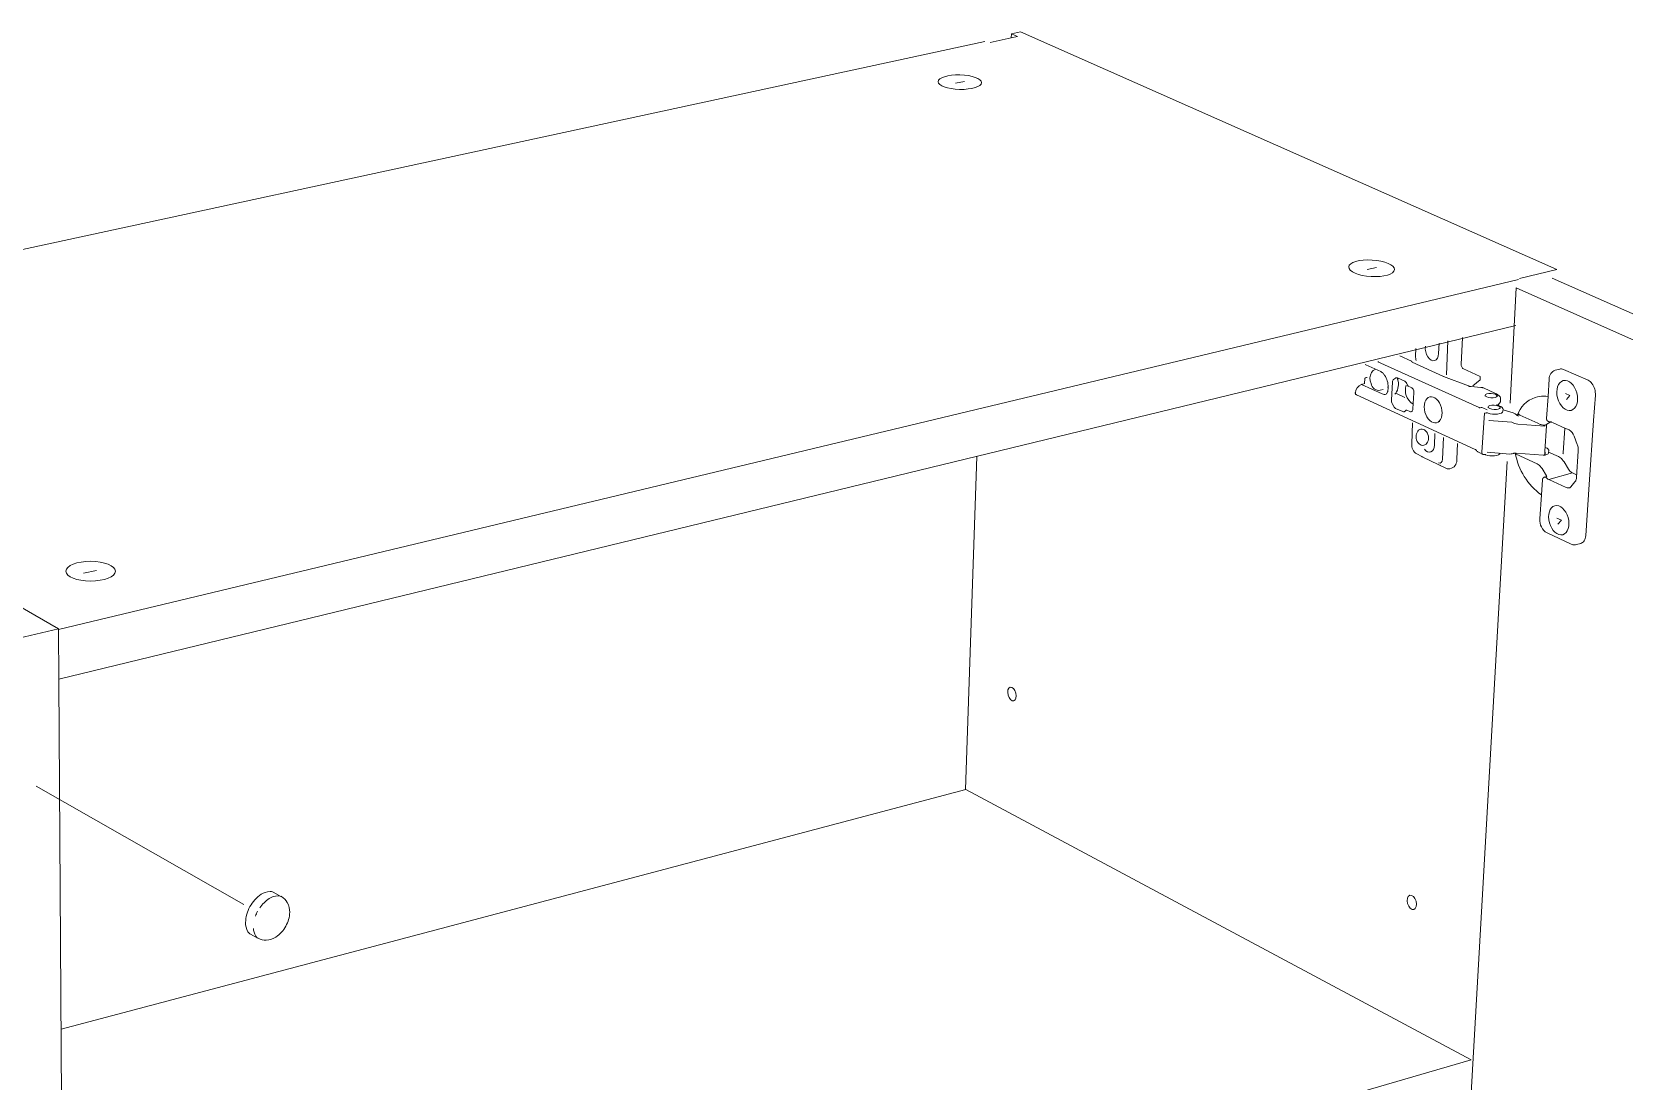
# Model space of a CAD drawing. Header units: metres. Extents: x -11.5 to 7.4, y -3.8 to 5.9.
# Drawn here: x 3.2958 to 3.5284, y -1.1826 to -1.0292 of the extents above; entities that cross this region are included whole.
import ezdxf

# ---------------------------------------------------------------- set-up
doc = ezdxf.new("R2010")
doc.units = ezdxf.units.M
doc.header["$MEASUREMENT"] = 0
doc.layers.add('PDF14_Geometry_Num_Penna__1_Num_Penna__255', color=255, linetype='Continuous', lineweight=18)
doc.layers.add('PDF14_Geometry_Num_Penna__7_Num_Penna__7', color=7, linetype='Continuous', lineweight=18)

msp = doc.modelspace()

# ---------------------------------------------------------------- linework, layer by layer
at = {"layer": 'PDF14_Geometry_Num_Penna__1_Num_Penna__255', "color": 255, "linetype": 'Continuous', "lineweight": 18, "flags": 128}
msp.add_lwpolyline([(3.296422893112583, -1.139451618585912), (3.326778054272129, -1.156739158665929)], dxfattribs=at)
at = {"layer": 'PDF14_Geometry_Num_Penna__7_Num_Penna__7', "color": 7, "linetype": 'Continuous', "lineweight": 18, "flags": 128}
for points in [[(3.435785134563204, -1.03074134540707), (3.438872370792671, -1.030074266508303)], [(3.438872002240794, -1.030074266508303), (3.438901486391018, -1.029479669478832)], [(3.438872002240794, -1.030074266508303), (3.439789696416449, -1.029881391025603)], [(3.439789819267073, -1.02988114532435), (3.438901609241642, -1.02947942377758)], [(3.438901977793519, -1.029479915180083), (3.440223850528463, -1.029193673221681)], [(3.518600092855415, -1.063943938374281), (3.440223850528463, -1.029193181819177)], [(3.435018546657437, -1.030597241622861), (3.228154063182895, -1.075322240496731), (3.228162662726708, -1.075652708680467)], [(3.430745679037177, -1.036706357548807), (3.432038067621898, -1.036432400652997)], [(3.299676469089553, -1.116556070283093), (3.512977096856252, -1.065399841142106)], [(3.490864598443071, -1.063905608978994), (3.492233154415866, -1.063643937145775)], [(3.51313839972809, -1.065256351611027), (3.518600338556668, -1.063944306926158)], [(3.517925888620345, -1.065213231041327), (3.715552005025408, -1.152600566779803)], [(3.511757558692704, -1.083477802149317), (3.512667881830803, -1.066598126147368)], [(3.512667513278924, -1.066597634744865), (3.70975185842366, -1.154327723729668)], [(3.29971971250988, -1.123814453814558), (3.512590363085843, -1.072123824450801)], [(3.501319432410451, -1.076200131069583), (3.501378400710895, -1.074671869283089)], [(3.502444129890787, -1.07932422248683), (3.502661575498671, -1.074357371680724)], [(3.504875343777821, -1.078390803431058), (3.504800404896006, -1.078335520649393), (3.504737751076785, -1.078265495792617), (3.504688610826417, -1.078169672304396), (3.504641927588564, -1.078061563753582), (3.504625957007194, -1.077947312671473), (3.504619814475898, -1.077829376070587), (3.50479671937723, -1.073841644753095)], [(3.228838832571794, -1.075513887473172), (3.299678188998316, -1.116439116487213), (3.299723643729907, -1.124027599650535)], [(3.49565626425661, -1.07655529222913), (3.497345460363066, -1.077323108641154), (3.497370030488248, -1.077332936691228), (3.497386001069618, -1.077356278310153)], [(3.497998042887973, -1.075494845626154), (3.497947674131343, -1.076582073665581)], [(3.497948288384473, -1.076581705113703), (3.497948288384473, -1.076679985614442), (3.497953202409509, -1.076785637152737), (3.497965487472102, -1.076881460640958), (3.4979716300034, -1.076979741141697), (3.497997428634841, -1.077085392679991), (3.498026912785063, -1.077213157330952)], [(3.490662386312803, -1.077848540768231), (3.490578847887173, -1.077810457074194)], [(3.492874680384441, -1.078856284452685), (3.490662140611549, -1.077848909320108)], [(3.492443351836823, -1.077402347294875), (3.507221053629211, -1.084111219976582)], [(3.497385755368365, -1.077356155459528), (3.497457008731402, -1.07748146309797), (3.497431210099958, -1.077474092060414)], [(3.502026683463898, -1.079549776236026), (3.497456640179527, -1.077480971695467)], [(3.507389973239857, -1.079583314456903), (3.504875220927193, -1.078390434879181)], [(3.519009185439742, -1.078477290271709), (3.519143092622, -1.078451491640266), (3.519290513373111, -1.078451491640266), (3.519431791592922, -1.07847483325919), (3.519576755331512, -1.078532573053375), (3.523144337508343, -1.080113660609016)], [(3.493082789344756, -1.082110351832158), (3.490037322328101, -1.080715997227921), (3.490528724831798, -1.080587004070702)], [(3.490503171901604, -1.080579387331895), (3.490540027089382, -1.079849654613906), (3.490540027089382, -1.079834912538795), (3.490547398126937, -1.079827541501239), (3.490547398126937, -1.079816484944907), (3.490557226177012, -1.079806656894832), (3.490563368708308, -1.079791914819721), (3.490573196758382, -1.079784543782166), (3.490580567795936, -1.079773487225833), (3.490595309871047, -1.079768573200796), (3.490606366427379, -1.079768573200796), (3.490606366427379, -1.079756288138204), (3.490622337008752, -1.079756288138204)], [(3.490784376984344, -1.079715624581023), (3.490622214158124, -1.079756165287577), (3.490639413245754, -1.079756165287577), (3.490657840839642, -1.079756165287577)], [(3.494576407254737, -1.080382334927911), (3.494414244428519, -1.082997824753832)], [(3.494742009898482, -1.079991301385595), (3.494684270104297, -1.080061326242373), (3.494624073297597, -1.080154692718074), (3.494589675122338, -1.080265258281406), (3.494576161553487, -1.080381966376034)], [(3.495012526976769, -1.079799408707903), (3.494742255599736, -1.079991055684345)], [(3.495375919128252, -1.079933930143289), (3.495331692902917, -1.079895846449253), (3.49531572232155, -1.079838106655068), (3.495305894271473, -1.079768081798292), (3.495230955389662, -1.079743511673108), (3.495153559495328, -1.079743511673108), (3.495076163600997, -1.079760710760737), (3.495012281275518, -1.079798794454773)], [(3.49535810578749, -1.079919310918804), (3.495265967818051, -1.079947566562767)], [(3.496631452525193, -1.080651009246807), (3.496638823562751, -1.08063135314666), (3.496664622194194, -1.080605554515216), (3.496604425387492, -1.080490074926848), (3.496528257999419, -1.080386880401071), (3.496452090611344, -1.080303341975443), (3.496357495629384, -1.080252973218815), (3.495305894271473, -1.079767713246415)], [(3.496775556309403, -1.080843024775128), (3.496664990746071, -1.080605923067094)], [(3.496878136582048, -1.080960592824136), (3.496835138862979, -1.080936022698952), (3.496801969193976, -1.080893024979878), (3.496776170562532, -1.08084265622325)], [(3.497319047478488, -1.081162190701277), (3.496878013731424, -1.080960715674761)], [(3.497713152286456, -1.081961334022912), (3.497713152286456, -1.081827426840656), (3.497686125148752, -1.081682463102066), (3.497641898923419, -1.081538727869734), (3.497582930622974, -1.081412191725032), (3.497505534728644, -1.081304083174219), (3.497410939746683, -1.081221773254851), (3.49731880177724, -1.081162804954406)], [(3.50609328488323, -1.081034548900942), (3.506042916126599, -1.081034548900942), (3.505972891269824, -1.08102103533209), (3.505905323425566, -1.081013664294534), (3.505838984087568, -1.081003836244461), (3.505780015787124, -1.080984180144313), (3.505728418524233, -1.080970666575461), (3.505676821261346, -1.080953467487832), (3.502026929165147, -1.079549284833521)], [(3.505676944111974, -1.080953467487832), (3.505660973530604, -1.080946096450277), (3.505643774442975, -1.080953467487832), (3.505737140918677, -1.080984180144313), (3.505846477975748, -1.081013664294534), (3.505965643082895, -1.081029634875906), (3.506083579683782, -1.081041919938498)], [(3.506093407733854, -1.081034548900942), (3.50746196370665, -1.081154942514348)], [(3.507390464642361, -1.079582945905025), (3.507373265554731, -1.080065748864905), (3.506294637059119, -1.080908504158745)], [(3.50746196370665, -1.081154942514348), (3.507531988563423, -1.081162313551904), (3.507597099395163, -1.081169684589459), (3.507657296201868, -1.081177055627014), (3.50771626450231, -1.081195483220903), (3.507775232802755, -1.081210225296013), (3.507824373053124, -1.081227424383643), (3.507852628697085, -1.081243394965012)], [(3.50746196370665, -1.081162190701277), (3.50758849985135, -1.081176932776388), (3.507708893464756, -1.08120518842035), (3.507808402471754, -1.081243272114388)], [(3.507852505846461, -1.081244254919394), (3.509616640834729, -1.082045241000419), (3.509598213240841, -1.082035412950344), (3.509582242659469, -1.082035412950344)], [(3.523144583209596, -1.080113660609016), (3.523298146492001, -1.080197199034645), (3.523441881724331, -1.080305307585458), (3.523588073969181, -1.080442900286492), (3.523723209657696, -1.080600149087675), (3.523843603271104, -1.080778282495264), (3.523955397340693, -1.080972386484224), (3.524037707260062, -1.081181232548295), (3.524117560166912, -1.081402363674959), (3.524170385936058, -1.081629637332918), (3.524210926642615, -1.081858139497136), (3.524221983198947, -1.08207681361128), (3.524224440211466, -1.082296716231684), (3.523960311365729, -1.08601909019718)], [(3.506666014501286, -1.090215176176238), (3.489304764045714, -1.082244627566292)], [(3.49441387587664, -1.082997701903207), (3.494424932432974, -1.083131609085464), (3.494442131520602, -1.083266744773979), (3.494476529695861, -1.083393280918682), (3.494536726502565, -1.083518588557124)], [(3.49453623510006, -1.083518465706498), (3.494767194276799, -1.083941071859676)], [(3.494767808529929, -1.083940826158424), (3.494828005336631, -1.084034192634127), (3.494886973637074, -1.084118959566013), (3.494964369531406, -1.084175470853939), (3.495040536919479, -1.084225839610568)], [(3.496398773439694, -1.082644997756179), (3.495042502529493, -1.082025830601522)], [(3.497566714340353, -1.084295864467345), (3.497712906585203, -1.08196170257479)], [(3.508105086733362, -1.082306667132385), (3.508095258683285, -1.08242706074579)], [(3.508546489032305, -1.084019941961519), (3.508539117994749, -1.084140335574925)], [(3.509616640834729, -1.082045241000419), (3.509767747104615, -1.082120179882232), (3.509912710843206, -1.082193890257787), (3.510030647444092, -1.082274971670897), (3.51013384196987, -1.08236465262782), (3.510227208445571, -1.082455562091004), (3.510294776289829, -1.082546471554188), (3.510337774008901, -1.082644752054927), (3.510370943677902, -1.082747946580704), (3.510372172184161, -1.082808143387406), (3.510372172184161, -1.082858512144035), (3.51035743010905, -1.083165638708845)], [(3.509803865188637, -1.083674486001422), (3.509829663820081, -1.083700284632865), (3.509872661539156, -1.083734682808124), (3.509923030295781, -1.083767852477123), (3.509956199964783, -1.083785051564753)], [(3.509854233945264, -1.082405193334375), (3.509845634401451, -1.082525586947781)], [(3.509955585711653, -1.083784928714127), (3.509974013305541, -1.083792299751682), (3.510041581149798, -1.083825469420683), (3.510118977044131, -1.083852496558385), (3.510177945344575, -1.083873381164793)], [(3.510151778161255, -1.083873504015419), (3.510059640191809, -1.083842791358937), (3.509973644753662, -1.083808393183678)], [(3.509974750409297, -1.083768343879628), (3.510258535355179, -1.083401020508115), (3.51031013261807, -1.083324853120041), (3.510340845274548, -1.083249914238229), (3.510358044362178, -1.0831663758126)], [(3.517303281648164, -1.082501016822596), (3.517087064546535, -1.08570864666547)], [(3.519833390289067, -1.082054946199866), (3.520491869644019, -1.082347330689566), (3.519979582533917, -1.082930871162704)], [(3.495040168367602, -1.084226208162447), (3.496090541219251, -1.084701640084771)], [(3.496090541219251, -1.084701271532894), (3.496183907694952, -1.084734441201894), (3.49626867462684, -1.084731984189375), (3.496353441558728, -1.084698814520376), (3.496419780896726, -1.084648445763746)], [(3.496419166643598, -1.084648691464999), (3.496545702788298, -1.084512327270223)], [(3.496545825638925, -1.084511958718346), (3.496580223814185, -1.084492302618197), (3.496621993026997, -1.08448738859316), (3.496664990746071, -1.084492302618197)], [(3.496664622194194, -1.084492548319449), (3.497104427435003, -1.08470139438352)], [(3.497104304584374, -1.084701271532894), (3.497200128072594, -1.084727070164338), (3.497292266042038, -1.084727070164338), (3.497385632517741, -1.084691443482821), (3.49745074334948, -1.084626332651081), (3.497509711649922, -1.084532966175378), (3.497551480862739, -1.084419943599528), (3.497566222937849, -1.084295864467345)], [(3.501488597722348, -1.086145749192508), (3.501418572865573, -1.086128550104879), (3.501347319502536, -1.086119950561063)], [(3.507220807927958, -1.084111219976582), (3.507287147265957, -1.084130876076729), (3.507357172122735, -1.084130876076729)], [(3.508404842260614, -1.084445250828469), (3.507795503156034, -1.084168836920139), (3.507652996429961, -1.084118468163511), (3.507516632235184, -1.0841037260884), (3.507381496546669, -1.084123382188547)], [(3.507641939873627, -1.090630288441234), (3.508001892207583, -1.084922648360809)], [(3.508001892207583, -1.084922034107679), (3.508054717976734, -1.08493677618279), (3.508111229264657, -1.08493677618279), (3.508164055033804, -1.08493677618279)], [(3.508408527779393, -1.084893287061212), (3.508323760847505, -1.084893287061212), (3.508256193003248, -1.084910486148842)], [(3.508542926364155, -1.084919822796413), (3.508477815532412, -1.084900166696265), (3.508409019181897, -1.084894024164968)], [(3.512002891392676, -1.086256191905213), (3.508642926773655, -1.085999434097032)], [(3.510305341443658, -1.084118345312885), (3.510296741899845, -1.084238738926291)], [(3.510715048281115, -1.084674981498947), (3.510729790356224, -1.0843629409091)], [(3.512498347967025, -1.085044516181725), (3.512398838960026, -1.084976948337466), (3.51229687294051, -1.084919208543283), (3.51218753588344, -1.084873753811691), (3.51073052745998, -1.084430263052106)], [(3.512865548487913, -1.086529165996017), (3.512637046323695, -1.086495996327016), (3.512408544159474, -1.086438256532833), (3.512196012576627, -1.086347347069649), (3.512003137093926, -1.086256437606465)], [(3.512498716518904, -1.085044884733604), (3.512687906482828, -1.08517879191586), (3.512788643996082, -1.085246359760118), (3.512889381509341, -1.085301642541784), (3.512999947072673, -1.085344640260857)], [(3.51288225617304, -1.085294025802977), (3.512941224473483, -1.085150290570645), (3.513007563811479, -1.085015154882131)], [(3.513007686662108, -1.08501576913526), (3.513024885749736, -1.085056309841814), (3.513042084837368, -1.085101764573406), (3.513069111975067, -1.08512633469859), (3.513093682100253, -1.085157047355072), (3.513129308781773, -1.085181617480257), (3.51316247845077, -1.085209873124219)], [(3.513162969853274, -1.085210118825471), (3.515814086360713, -1.086400541390674)], [(3.517572570220187, -1.086176953251493), (3.517554142626301, -1.086176953251493), (3.517538172044929, -1.086176953251493), (3.5175209729573, -1.086176953251493), (3.517502545363412, -1.086176953251493), (3.517486574782044, -1.086176953251493), (3.517470604200671, -1.086169582213937), (3.517453405113041, -1.086169582213937), (3.517437434531674, -1.086169582213937), (3.517427606481597, -1.086162211176382), (3.517410407393967, -1.086162211176382), (3.5173944368126, -1.086162211176382), (3.517387065775045, -1.086152383126307), (3.517367409674897, -1.086146240595011), (3.517351439093526, -1.086146240595011), (3.517342839549711, -1.086138869557456), (3.51732686896834, -1.0861314985199), (3.517309669880712, -1.086119213457308), (3.517303527349414, -1.086109385407235), (3.517291242286822, -1.086109385407235), (3.517272814692936, -1.086095871838382), (3.517258072617823, -1.086088500800827), (3.51724947307401, -1.086078672750753), (3.517240873530193, -1.086071301713197), (3.517231045480122, -1.086059016650605), (3.517213846392492, -1.08605164561305), (3.517206475354936, -1.086035675031679), (3.517197875811119, -1.086028303994124), (3.517190504773565, -1.086018475944051), (3.517180676723491, -1.086011104906495), (3.517173305685937, -1.086001276856422), (3.517164706142122, -1.085985306275051), (3.517154878092045, -1.085977935237495), (3.51714750705449, -1.085968107187422), (3.517138907510677, -1.08595336511231), (3.517131536473123, -1.085937394530941), (3.517121708423048, -1.085917738430793), (3.517121708423048, -1.085900539343164), (3.517113108879233, -1.085894396811867), (3.517105737841678, -1.085877197724237), (3.517105737841678, -1.085859998636609), (3.517093452779084, -1.085852627599054), (3.517093452779084, -1.085841571042721), (3.517093452779084, -1.085824371955091), (3.517093452779084, -1.08580962987998), (3.517087310247788, -1.085799801829906), (3.517087310247788, -1.085783831248535), (3.517087310247788, -1.085766632160906), (3.517087310247788, -1.085749433073277), (3.517087310247788, -1.085733462491906), (3.517087310247788, -1.085716263404278)], [(3.517117285800516, -1.086544030921752), (3.517731538930134, -1.086191449625352)], [(3.517572078817684, -1.086176953251493), (3.517597877449129, -1.086167125201419), (3.5176138480305, -1.086167125201419), (3.517665445293387, -1.086176953251493), (3.517708443012459, -1.086186781301566), (3.517766182806644, -1.086202751882936), (3.517825151107086, -1.086227322008122), (3.518036454183678, -1.086318231471305)], [(3.518036208482426, -1.086318722873808), (3.519767173801695, -1.087101281360944)], [(3.523960434216356, -1.086018721645303), (3.523320382455291, -1.095371339796891)], [(3.500710584708374, -1.089579547037707), (3.500786752096445, -1.087916149562697)], [(3.501886879451595, -1.091645280312619), (3.502026929165147, -1.088485562213855)], [(3.516872935905552, -1.086640100111225), (3.516864336361737, -1.086738380611965), (3.516856965324182, -1.086841575137741), (3.512865548487913, -1.086529534547894)], [(3.515824528663918, -1.0864072981751), (3.516153768341395, -1.086560861457504)], [(3.516153031237637, -1.086560492905626), (3.516253768750895, -1.086599805105922), (3.516365562820486, -1.086632974774922), (3.516466300333745, -1.086650173862551), (3.516611264072331, -1.086663687431403), (3.516764827354738, -1.086656316393848), (3.516907334080811, -1.086630517762404), (3.517015442631624, -1.086594891080885), (3.51711740865114, -1.086544522324257)], [(3.51684676872223, -1.090457560461186), (3.517093698480338, -1.086781869733541)], [(3.517093329928461, -1.086781746882917), (3.517100700966015, -1.08667855235714), (3.51710930050983, -1.086577814843882)], [(3.506779405629015, -1.090313702378229), (3.506762206541385, -1.090287903746785), (3.506735179403682, -1.090270704659155), (3.506719208822314, -1.090243677521453), (3.506702009734683, -1.090238763496416), (3.506684810647055, -1.090230163952601), (3.506674982596978, -1.090222792915045), (3.506666383053163, -1.09021542187749)], [(3.507218473766068, -1.09067353186156), (3.507134935340439, -1.090640362192561), (3.507059996458626, -1.09059245044845), (3.506991200108109, -1.090534710654267), (3.50692240375759, -1.090472056835044), (3.506846236369519, -1.090394660940713), (3.506779897031517, -1.090313579527603)], [(3.50778714931347, -1.090942206180455), (3.507218350915441, -1.090673163309683)], [(3.507786903612217, -1.090941714777952), (3.507779532574663, -1.09093065822162), (3.507763561993292, -1.090925744196582), (3.50775250543696, -1.090925744196582), (3.507746362905662, -1.090915916146509), (3.507694765642773, -1.09086554738988), (3.507660367467516, -1.090797979545622), (3.507641939873627, -1.090721812157549), (3.507641939873627, -1.090630902694365)], [(3.507990467099374, -1.090971076077548), (3.507956068924114, -1.090971076077548), (3.507931498798932, -1.090971076077548), (3.507898329129929, -1.090966162052512), (3.50786393095467, -1.090966162052512), (3.507828304273154, -1.090958791014955), (3.507795134604157, -1.090942820433585)], [(3.508195013391537, -1.091007071310944), (3.508176585797649, -1.091007071310944), (3.508150787166203, -1.09099724326087), (3.508117617497204, -1.090987415210797), (3.508083219321945, -1.0909812726795), (3.508040221602872, -1.0909812726795), (3.508007051933872, -1.090971444629425), (3.507989852846242, -1.090971444629425)], [(3.51258016648389, -1.090757315988441), (3.512597365571521, -1.090844539932847), (3.512623164202964, -1.090925621345956), (3.515691972838546, -1.09232488997523)], [(3.516849717137253, -1.090865424539254), (3.516839889087176, -1.090898594208253), (3.516832518049622, -1.090932992383512), (3.516815318961994, -1.09096861906503), (3.516782149292995, -1.091011616784104), (3.516740380080181, -1.091043557946842), (3.516724409498808, -1.091049700478139)], [(3.516847137274107, -1.090457191909309), (3.516838537730292, -1.090587413572788), (3.516832395198998, -1.090695522123601), (3.516832395198998, -1.090781517561748), (3.516832395198998, -1.090839257355931), (3.516839766236552, -1.09087488403745), (3.516849594286626, -1.090865055987376), (3.516858193830441, -1.090829429305858), (3.516858193830441, -1.090846628393487), (3.516858193830441, -1.09085768494982), (3.516849594286626, -1.090865055987376)], [(3.516858193830441, -1.090829429305858), (3.516872935905552, -1.090627954279342)], [(3.517372815102437, -1.09073593997953), (3.517347016470993, -1.090793679773714), (3.517305247258179, -1.090856333592935), (3.517229079870104, -1.0909116163746), (3.517127113850588, -1.090965670650007), (3.517003034718407, -1.091002525837784), (3.516859299486075, -1.091033238494266)], [(3.51689468046634, -1.089951415882379), (3.51703964420493, -1.089999327626489), (3.517164951843375, -1.090059524433193), (3.517268146369151, -1.090124635264933), (3.517343085250962, -1.090183603565376), (3.517387311476293, -1.090263456472226), (3.517394682513849, -1.090328567303966)], [(3.5173944368126, -1.090327953050837), (3.517372323699934, -1.090735817128904)], [(3.518812501587639, -1.091268743144162), (3.517380063289368, -1.090609035282951)], [(3.52156693547148, -1.089483232146983), (3.521608704684294, -1.089591340697796), (3.521651702403368, -1.089737532942646), (3.521688557591146, -1.089886182200013), (3.521704528172513, -1.090027460419827), (3.521722955766405, -1.090181023702231), (3.521722955766405, -1.090328444453339), (3.521724184272662, -1.090459894623079), (3.521460055426925, -1.09428423460809)], [(3.433848148744261, -1.091246998583373), (3.432185979775511, -1.1399486722184)], [(3.498861437086964, -1.091242207408962), (3.498926547918705, -1.091287662140554), (3.499029742444481, -1.09134294492222), (3.49901377186311, -1.091333116872145), (3.499006400825554, -1.091307318240702)], [(3.500597807833776, -1.280033766751957), (3.511336181045786, -1.092002284231553)], [(3.501583929808067, -1.092561991683263), (3.501560588189141, -1.092552163633189), (3.501531104038918, -1.092542335583115), (3.501504076901217, -1.092536193051819), (3.501484420801068, -1.092526365001746), (3.501457393663364, -1.092506708901597)], [(3.516426251029694, -1.093032141028674), (3.516294800859955, -1.092847865089788), (3.516159665171438, -1.092677102719754), (3.516006101889033, -1.092535824499941), (3.515851310100368, -1.092420344911573), (3.515691604286669, -1.092324521423352)], [(3.517083133326508, -1.094099958669205), (3.516425882477813, -1.093032386729926)], [(3.516859299486075, -1.091033484195517), (3.516834729360889, -1.091043312245591), (3.516816301767003, -1.091043312245591), (3.516791731641815, -1.091043312245591), (3.516775761060446, -1.091043312245591), (3.516749962429001, -1.091050683283147), (3.516724163797559, -1.091050683283147)], [(3.517415689970884, -1.094615317044955), (3.520856736003015, -1.093663224694045), (3.520730199858312, -1.093595656849787), (3.520609806244906, -1.093504747386604), (3.520491869644019, -1.093394181823271), (3.520388675118243, -1.09326764567857), (3.520289166111246, -1.093116539408684)], [(3.519638426345724, -1.092057935565098), (3.519516804226059, -1.091878573651249), (3.519390268081359, -1.091710268293733), (3.519255132392843, -1.09156899007392), (3.519110168654251, -1.091448596460515), (3.518966433421921, -1.091342944922221), (3.518812870139516, -1.091268006040406)], [(3.52028928896187, -1.093116170856805), (3.519638180644474, -1.092058426967601)], [(3.517143084431959, -1.094169860675356), (3.516811387741965, -1.094263227151058), (3.516871584548666, -1.094253399100984), (3.516936695380405, -1.094273055201132), (3.517009177249701, -1.094306224870131), (3.517068145550146, -1.09435659362676)], [(3.517416058522759, -1.094615808447459), (3.517295664909357, -1.094548240603201), (3.517175271295949, -1.094464702177572), (3.517068391251396, -1.09435659362676)], [(3.519964840458806, -1.095782029439356), (3.517415689970884, -1.094616176999337)], [(3.520642115959525, -1.095683626087991), (3.520599118240451, -1.095736451857138), (3.520557349027637, -1.095772078538656), (3.520515579814822, -1.09579664866384), (3.520472582095747, -1.095819990282766), (3.520432041389196, -1.095839646382913), (3.520323932838382, -1.095854388458024), (3.520204767731235, -1.095856845470543), (3.520085602624091, -1.095832275345358), (3.519965209010683, -1.095781906588729)], [(3.521459441173795, -1.094284111757465), (3.521453298642498, -1.094351679601724), (3.521436099554869, -1.094476987240165), (3.521412757935947, -1.094596152347312), (3.521378359760687, -1.094699346873088), (3.521339047560392, -1.094807455423901), (3.521287450297505, -1.094894679368307), (3.521238310047133, -1.09497084675638), (3.520642484511402, -1.095683380386739)], [(3.521482414240845, -1.0939463953868), (3.520857104554892, -1.093663838947174)], [(3.523319768202162, -1.095371585498143), (3.522801338560765, -1.102812647910357)], [(3.518591124759723, -1.100249615301705), (3.519249604114677, -1.100541999791404), (3.518737317004573, -1.101127997277062)], [(3.520688062093617, -1.104069041261681), (3.520804770188247, -1.10411941001831), (3.520933763345468, -1.104153808193568), (3.521051699946353, -1.104177149812494), (3.521185607128611, -1.104184520850049), (3.521313371779572, -1.10416732176242), (3.521438679418015, -1.104141523130976), (3.522089787735412, -1.103959704204609)], [(3.522801461411389, -1.102812156507853), (3.522778119792463, -1.103025916596961), (3.522726522529577, -1.103229848635994), (3.522660183191576, -1.103406753537325), (3.522577873272208, -1.103567687857286), (3.522475907252691, -1.10370528055832), (3.522359199158064, -1.103812160602873), (3.522233891519621, -1.103896927534761), (3.522090156287289, -1.103959581353983)], [(3.303355968186603, -1.108285397594016), (3.305240496788276, -1.107932816297614)], [(3.299677697595811, -1.116438502234084), (3.293056048858512, -1.118026960827281)], [(3.29972327517803, -1.124027968202413), (3.301229423851856, -1.361227956736355)], [(3.296422893112583, -1.139451618585912), (3.326778054272129, -1.156739158665929)], [(3.432238805544657, -1.139948303666523), (3.300058903088054, -1.174934933423401)], [(3.506089476513827, -1.179418735568373), (3.43223905124591, -1.13994805796527)], [(3.332184464617791, -1.155549227503229), (3.331033354252884, -1.154915318273462)], [(3.300503008100771, -1.239368489662371), (3.506089845065704, -1.179418612717747)]]:
    msp.add_lwpolyline(points, dxfattribs=at)
for points in [[(3.493220136344537, -1.081481479478053), (3.492782296713743, -1.081586885315097, -0.3907305980076305), (3.491439785073647, -1.080605554515215, -0.2253310266398054), (3.491502193191618, -1.078961935990979), (3.491535362860617, -1.078909110221832), (3.491637328880133, -1.078791173620945), (3.491740523405912, -1.078695350132725), (3.491838803906649, -1.078630239300985), (3.491948140963721, -1.078578642038097), (3.492062392045829, -1.078544243862837)], [(3.49287492608569, -1.078855915900807), (3.492935122892396, -1.078880486025992), (3.492992862686579, -1.078921026732546), (3.493061659037096, -1.078973852501694), (3.493130455387615, -1.079031592295878), (3.493198023231871, -1.079101617152655), (3.493265591076129, -1.079175327528209), (3.493333158920388, -1.079258865953837), (3.493401955270906, -1.079343632885725), (3.493427631051722, -1.079384296442907, -0.1503737311765999), (3.49394581499187, -1.081123369903485), (3.49394581499187, -1.081190937747743), (3.49394581499187, -1.081311331361149), (3.493931072916759, -1.081429267962037), (3.493913873829131, -1.081538605019108), (3.493899131754022, -1.081639342532366), (3.493875790135096, -1.081733937514326), (3.493847534491133, -1.081824846977511), (3.493816821834651, -1.081901014365584), (3.493782423659393, -1.081968582209843), (3.493748025484134, -1.082026322004026), (3.493723455358946, -1.082074233748136), (3.493666944071022, -1.082139344579876), (3.493630088883245, -1.08216514321132), (3.493488810663434, -1.082189713336505), (3.493353674974918, -1.082192170349024), (3.493217310780143, -1.082157772173765), (3.493083403597884, -1.082109860429655)], [(3.512806703038097, -1.085262944594619, -0.2415206519901615), (3.515426246934672, -1.082635538257983), (3.515757452222163, -1.082546717255441), (3.516051065218122, -1.082476692398663), (3.516363105807967, -1.082441065717145), (3.516669003866516, -1.082431237667071), (3.516979815950107, -1.082453350779738), (3.517302913096287, -1.082501262523848), (3.51747244696006, -1.079933684442039, -0.3170457674013808), (3.518350583234167, -1.078647684089866), (3.519009062589118, -1.078476921719831)], [(3.489157957547738, -1.081938975208995), (3.489140758460108, -1.081932832677698), (3.489133510273179, -1.08191256232442), (3.489133510273179, -1.081989958218752), (3.489150709360807, -1.082050155025455), (3.489167908448438, -1.082100523782085), (3.489193707079881, -1.082150892538713), (3.489219505711324, -1.082184062207713), (3.489262503430398, -1.082216003370453), (3.489304272643214, -1.082244259014415), (3.489235476292695, -1.082201261295342), (3.489193707079881, -1.082133693451084), (3.489167908448438, -1.082040326975381), (3.489158080398362, -1.081939589462124, -0.2866166914461908), (3.490037568029352, -1.080715997227921), (3.490021597447981, -1.080708626190366), (3.490004398360352, -1.080715997227921)], [(3.494941765016238, -1.082148312675568), (3.494992133772866, -1.082088115868866), (3.495042502529493, -1.082025462049645, 0.2310969303095531), (3.495332675707926, -1.079971768136074), (3.49539164400837, -1.079933684442039), (3.495375427725747, -1.079933684442039), (3.49535822863812, -1.079918942366926), (3.495342258056748, -1.079911571329372), (3.49532383046286, -1.079911571329372)], [(3.498861191385716, -1.091242207408962), (3.498139566809037, -1.090887046249416, -0.2838520118066882), (3.497387352426504, -1.0893923226838), (3.497517574089985, -1.086361597742257)], [(3.519477860577641, -1.090889748963185), (3.519504887715348, -1.090814810081373), (3.519520858296715, -1.090731271655744), (3.519767419502946, -1.08710078995844), (3.520375284400012, -1.087377081016148, -0.1896427108343527), (3.521107474130526, -1.088283718635461), (3.52156693547148, -1.089483969250739)], [(3.499029373892604, -1.091343436324723), (3.502347815000059, -1.092960764815012), (3.502454695044614, -1.093006219546603), (3.502570174632982, -1.093041846228122), (3.502670912146241, -1.09306150232827), (3.50276796414072, -1.093070101872084), (3.50286624464146, -1.09306150232827), (3.502952240079606, -1.093041846228122), (3.503219194489741, -1.092982263674554, 0.3161996095120856), (3.503985782395505, -1.091635820814423), (3.504088976921279, -1.08934711365346)], [(3.508385800413595, -1.090632499752502), (3.511735077028161, -1.090898717058889, 0.05442653144448054), (3.512055717161823, -1.090863090377361), (3.512259526350229, -1.090802647869406), (3.51230989510686, -1.090784220275518), (3.512359035357228, -1.090776849237963), (3.512429060214005, -1.090767021187888), (3.512488028514449, -1.090757193137814), (3.512555596358707, -1.090757193137814), (3.512623164202964, -1.090767021187888), (3.516605244391663, -1.091078447524605), (3.516682640285996, -1.091069847980791), (3.516724409498808, -1.091050191880643)], [(3.512511861535877, -1.090758053092197, 0.1937166578429606), (3.51633951848779, -1.096878716976978), (3.51648448222638, -1.094663720191569), (3.51648448222638, -1.09464652110394), (3.516494310276455, -1.094635464547607), (3.516494310276455, -1.094618265459978), (3.516494310276455, -1.094603523384867), (3.51650168131401, -1.094587552803497), (3.51650168131401, -1.094575267740905), (3.516499224301491, -1.094560525665794), (3.516509052351564, -1.094553154628239), (3.516516423389122, -1.094535955540609), (3.516516423389122, -1.094522441971757), (3.516526251439194, -1.094512613921683), (3.516526251439194, -1.094500328859091), (3.516534850983009, -1.094492957821536), (3.516542222020565, -1.094476987240165), (3.516549593058119, -1.094462245165055), (3.516559421108195, -1.094452417114981), (3.516559421108195, -1.094440132052388), (3.516569249158268, -1.094433989521093), (3.516576620195824, -1.094426618483536), (3.516585219739639, -1.094416790433463), (3.516593819283452, -1.094409419395907), (3.516602418827269, -1.09438976329576), (3.516611018371083, -1.094382392258203), (3.516626988952453, -1.094366421676834), (3.516635588496266, -1.09435659362676), (3.516644188040081, -1.094349222589204), (3.516650330571379, -1.09433939453913), (3.516661387127712, -1.09433939453913), (3.516671215177784, -1.094332023501575), (3.516687185759155, -1.094325880970278), (3.516694556796709, -1.094316052920205), (3.516704384846784, -1.09430868188265), (3.516720355428154, -1.094296396820057), (3.516736326009523, -1.094289025782501), (3.516752296590896, -1.094280426238687), (3.516768267172266, -1.094280426238687), (3.516779323728597, -1.094273055201132), (3.51679529430997, -1.094273055201132), (3.516802665347523, -1.094263227151058)], [(3.516339887039669, -1.096878471275727), (3.516108436460412, -1.10038143402332, 0.2899898681697883), (3.517151438274523, -1.10243549648877), (3.520687079288614, -1.104069409813558)], [(3.329306197303016, -1.155244803652187, 0.116461505854134), (3.327653856384343, -1.157029823246866, 0.1171373136101894), (3.327012576117019, -1.159376270202012)], [(3.331445640953488, -1.16148770390977, 0.1165244426021416), (3.332896506845643, -1.159916444404198, 0.1178148131847059), (3.333461619724897, -1.157855010901195)], [(3.328685187388972, -1.161565222654725, 0.01987286418803647), (3.328861846589051, -1.161672594101782, 0.006620764662421347), (3.328802509736731, -1.161643847055316), (3.327652627878081, -1.16100748081303)]]:
    msp.add_lwpolyline(points, format="xyb", dxfattribs=at)
for points in [[(3.492519519224894, -1.077414386656216), (3.492485121049635, -1.077394730556068)], [(3.497304059702129, -1.077313526292333), (3.497328629827312, -1.077313526292333)], [(3.497381946998964, -1.077467089574736), (3.497405288617889, -1.077467089574736)], [(3.490565211467695, -1.079883315685409), (3.490548012380065, -1.079866116597779)], [(3.490860298671166, -1.079715501730396), (3.49084924211483, -1.079715501730396), (3.490833271533463, -1.079715501730396), (3.490827129002165, -1.079705673680323), (3.490809929914537, -1.079705673680323), (3.490791502320649, -1.079705673680323), (3.490784131283091, -1.079715501730396), (3.490800101864462, -1.079715501730396)], [(3.490817178101464, -1.079715501730396), (3.490833148682835, -1.079715501730396)], [(3.493904782882813, -1.081104573757719), (3.493887583795184, -1.081104573757719), (3.493871613213813, -1.081107030770237), (3.493913382426628, -1.081124229857867)], [(3.495324444715989, -1.079919310918804), (3.495290046540729, -1.079934052993915)], [(3.496734155648467, -1.080883811182933), (3.496742755192281, -1.080869069107822)], [(3.50199130248363, -1.079549776236026), (3.502009730077519, -1.079549776236026)], [(3.507808648173006, -1.08124376351689), (3.50783444680445, -1.081233935466816)], [(3.509974136156165, -1.083768098178375), (3.509963079599833, -1.083775469215932)], [(3.510178191045828, -1.083873504015419), (3.510159763451936, -1.083873504015419)], [(3.501347073801282, -1.08611945915856), (3.501347073801282, -1.086145257790004)], [(3.507357049272111, -1.0841302618236), (3.507371791347222, -1.084122890786044)], [(3.508677939202043, -1.085982603561281), (3.508659511608155, -1.085989974598837)], [(3.508159632411271, -1.090927955507849), (3.508159632411271, -1.090963582189367), (3.508168231955088, -1.090997980364626)], [(3.517125025389946, -1.094176740310408), (3.517097998252245, -1.094143570641408)]]:
    msp.add_lwpolyline(points, close=True, dxfattribs=at)
at = {"layer": 'PDF14_Geometry_Num_Penna__7_Num_Penna__7', "color": 7, "linetype": 'Continuous', "lineweight": 18}
for centre, radius, start, end in [((3.498992072107422, -1.081536385164203), 0.002532280031759981, 164.2765203803172, 233.5674825584611), ((3.333455566320408, -1.16032329312014), 0.005362352265234183, 124.0052382400549, 144.5364024760734), ((3.33330859802366, -1.160160681257613), 0.0051487665167671, 151.7719115952843, 160.5391941564852)]:
    msp.add_arc(centre, radius, start, end, dxfattribs=at)
for centre, major_axis, ratio, start_param, end_param in [((3.500342357698454, -1.075752144516115), (-0.000364245466165869, 0.001500678106056474), 0.6057046468804864, 1.020786420902948, 4.266563257875715), ((3.509847548416918, -1.084233854368495), (-0.0008810762844757571, 0.0001329393609024177), 0.4779513605454764, 3.152081143792599, 4.400988416957787), ((3.509451716921708, -1.084651958862234), (-0.001265716819111251, 3.96137536624596e-05), 0.3335435846646235, 0.7786634330245188, 3.179868198943901), ((3.499800045755219, -1.089307768830986), (-0.000305781591468879, 0.001318693574563712), 0.6505094327076602, 2.145371561935853, 4.357428416003533), ((3.509098914042205, -1.090744780153197), (-0.001201763805683154, 1.449707902012606e-05), 0.3451427811605556, 0.7217919228487157, 3.087763149747322), ((3.50127934902032, -1.09121007607103), (-0.0002787050390531398, 0.001015840261070711), 0.5357181743539825, 2.719228872157874, 4.128064400961426)]:
    msp.add_ellipse(centre, major_axis=major_axis, ratio=ratio, start_param=start_param, end_param=end_param, dxfattribs=at)
for centre, major_axis, ratio in [((3.520100820498763, -1.082340643426897), (-0.000564781943330317, 0.002177956659614732), 0.6475722481413178), ((3.500514824272789, -1.084439153995938), (-0.000497211419442589, 0.001891177736089267), 0.6351625371493673), ((3.508978188071616, -1.082355043618256), (-0.0008772930188807314, 5.294745006056994e-05), 0.357313212615879), ((3.509427848507221, -1.084067510759442), (-0.0008832894752863752, 5.360664946607567e-05), 0.3560709601132826), ((3.518866945357622, -1.10056931569045), (-0.000578433073700424, 0.00211691155792737), 0.6437889407623713), ((3.438978912631294, -1.125979911694429), (-0.0002513903469347766, 0.0009973696472209692), 0.5692869616935406), ((3.497401456951081, -1.156425237245477), (-0.0002943924560603328, 0.001032689355846994), 0.5988062772867987)]:
    msp.add_ellipse(centre, major_axis=major_axis, ratio=ratio, dxfattribs=at)
for points in [[(3.431340644618528, -1.037607098338082), (3.429586337680332, -1.037570243150304), (3.428176012494726, -1.037070241102795), (3.428187069051054, -1.036486700629658)], [(3.428187069051061, -1.036486700629656), (3.428203039632431, -1.035899474637739), (3.429639163449485, -1.035455983878153), (3.431391013375164, -1.035489153547156)], [(3.434543360436365, -1.036612008268097), (3.434528618361254, -1.037194320234977), (3.433093723050463, -1.037640268007081), (3.431340644618526, -1.037607098338081)], [(3.431391013375158, -1.035489153547153), (3.43314286330083, -1.03552600873493), (3.434556874005215, -1.036027239288701), (3.43454336043636, -1.036612008268102)], [(3.488183260681655, -1.06354823650818), (3.488222572881952, -1.062881157609413), (3.489749606162187, -1.062430295812272), (3.491594822563568, -1.062540861375604)], [(3.491594822563563, -1.062540861375604), (3.493438810458683, -1.062647741420158), (3.494904418425953, -1.063279193637407), (3.494862649213138, -1.063948729548693)], [(3.491449858824973, -1.064958561693787), (3.489607099436114, -1.064847996130455), (3.48814394848136, -1.064215315406947), (3.488183260681659, -1.063548236508181)], [(3.494862649213143, -1.063948729548692), (3.494822108506588, -1.06461580844746), (3.493296303732611, -1.065066670244599), (3.491449858824978, -1.064958561693784)], [(3.498048903047104, -1.088605464424757), (3.497932194952478, -1.087956813119878), (3.498235635998507, -1.087359759077887), (3.49872335298342, -1.087271306627223)], [(3.499148416149122, -1.089622667607407), (3.498657013645429, -1.089711120058073), (3.498163154129214, -1.089255344235895), (3.498048903047101, -1.088605464424759)], [(3.498723352983427, -1.087271306627223), (3.499213526980862, -1.087185311189076), (3.499706157990817, -1.087638629998735), (3.499822866085438, -1.088288509809869)], [(3.499822866085447, -1.088288509809873), (3.499939574180075, -1.088935932608492), (3.499637361640303, -1.089534215156741), (3.49914841614912, -1.089622667607404)], [(3.300758291701442, -1.108018934586386), (3.300758291701442, -1.107220405517882), (3.30238483398867, -1.106576668238039), (3.304387299191236, -1.106576668238039)], [(3.304387299191234, -1.10657666823804), (3.306388535887535, -1.106579125250558), (3.30801262116224, -1.107225319542919), (3.30801262116224, -1.108021391598906)], [(3.304386070684972, -1.109466114959772), (3.302382376976153, -1.109466114959772), (3.300758291701447, -1.108815006642374), (3.300758291701447, -1.108018934586385)], [(3.308012621162247, -1.108021391598906), (3.308012621162247, -1.108819920667411), (3.306387307381273, -1.109466114959773), (3.304386070684968, -1.109466114959773)], [(3.32930582875114, -1.155244435100313), (3.329657181541284, -1.15500487637976), (3.330105586325908, -1.154856227122393), (3.330615416423491, -1.15481445790958)], [(3.330456324862917, -1.155877852927577), (3.330806449146802, -1.155635837194506), (3.331254853931423, -1.155489644949657), (3.331764684029004, -1.155447875736842)], [(3.330615293572864, -1.154815072162709), (3.330746743742603, -1.154802787100116), (3.330897850012487, -1.154839642287894), (3.331034214207264, -1.15491580967597)], [(3.33176517543151, -1.155448489989972), (3.331896625601251, -1.15543620492738), (3.332047731871143, -1.155474288621416), (3.332184096065919, -1.155549227503228)], [(3.332145520969371, -1.155527605793067), (3.332181798324465, -1.155527605793067), (3.332207524115022, -1.155577974549695), (3.332243801470117, -1.155577974549695)], [(3.332243801470113, -1.155577974549696), (3.332624638410477, -1.155789277626285), (3.332934221987806, -1.156089033153539), (3.333104984357844, -1.156418272831014)], [(3.333104615805963, -1.156417781428512), (3.333358916601625, -1.15690672691969), (3.333480538721291, -1.157399357929646), (3.333462111127405, -1.157855133751823)], [(3.327343044300752, -1.160707970987028), (3.327108399605242, -1.160254652177367), (3.326995377029391, -1.159798876355189), (3.327011347610757, -1.159376270202012)], [(3.327653119280585, -1.161007849364908), (3.327515526579552, -1.160932910483094), (3.327404961016219, -1.160826030438542), (3.327343535703255, -1.160708093837654)], [(3.328494154665661, -1.161341511664917), (3.328300050676701, -1.160969274268369), (3.328188256607108, -1.16059335135304), (3.328164914988184, -1.160235856031602)], [(3.328802878288609, -1.161644338457819), (3.328666514093834, -1.161566942563487), (3.328554720024242, -1.161458834012676), (3.328494523217536, -1.161340897411788)], [(3.330031630249099, -1.161950973620126), (3.329663078371329, -1.161981686276607), (3.329241700724413, -1.16188094876335), (3.328862092290308, -1.161672102699278)], [(3.331445518102857, -1.161487949611018), (3.331065909668755, -1.161747164431718), (3.330581878202613, -1.161908098751678), (3.330031507398473, -1.161951096470752)]]:
    msp.add_open_spline(points, degree=3, dxfattribs=at)

doc.saveas('drawing.dxf')
